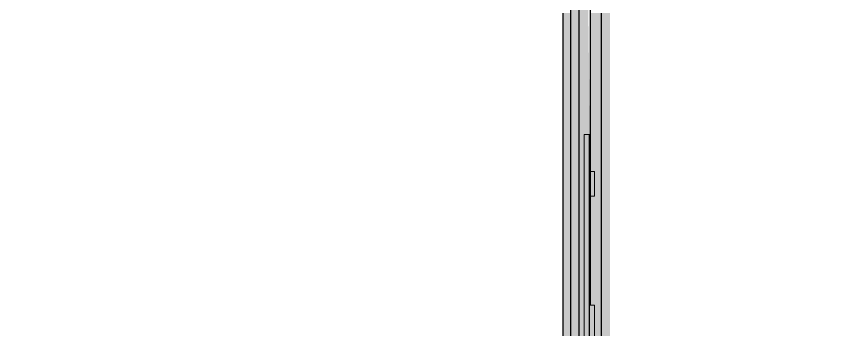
# Model space of a CAD drawing. Header units: millimetres. Extents: x 50357 to 985146, y 723188 to 1803594.
# Drawn here: x 862879.9 to 863209.8, y 736725 to 736852.7 of the extents above; entities that cross this region are included whole.
import ezdxf

# ---------------------------------------------------------------- set-up
doc = ezdxf.new("R2010")
doc.units = ezdxf.units.MM
doc.header["$LTSCALE"] = 3
doc.header["$MEASUREMENT"] = 0
doc.layers.add('A-GENM', color=7, linetype='Continuous', lineweight=13, true_color=0x6e6e6e)
doc.layers.add('I-WALL', color=7, linetype='Continuous', lineweight=25, true_color=0x6e6e6e)
doc.layers.add('Hatch (HOR not under LTC submission)', color=252, linetype='Continuous', lineweight=35)

# ---------------------------------------------------------------- blocks, each defined once
blk = doc.blocks.new('Signage_Disabled_Centre - Standard-5236788-SEC D_2')
at = {"layer": 'A-GENM'}
for points in [[(-689427.07, 12415.5), (-689427.07, 12615.5), (-689429.07, 12615.5), (-689429.07, 12415.5)], [(-689426.96, 12526), (-689424.96, 12526), (-689424.96, 12546), (-689426.96, 12546)]]:
    blk.add_hatch(color=256, dxfattribs=at).paths.add_polyline_path(points, flags=0)
for p, q in [((-689429.07, 12415.5), (-689429.07, 12615.5)), ((-689427.07, 12615.5), (-689429.07, 12615.5)), ((-689427.07, 12615.5), (-689427.07, 12415.5)), ((-689426.81, 12615.5), (-689427.07, 12615.5)), ((-689426.81, 12546), (-689426.81, 12615.5)), ((-689424.94, 12600.5), (-689426.94, 12600.5)), ((-689426.94, 12590.5), (-689424.94, 12590.5)), ((-689426.96, 12526), (-689426.96, 12546)), ((-689424.96, 12546), (-689426.96, 12546)), ((-689424.96, 12546), (-689424.96, 12526)), ((-689424.91, 12526), (-689424.91, 12546))]:
    blk.add_line(p, q, dxfattribs=at)
for centre, start_param, end_param in [((-689426.94, 12595.5), 4.712389, 7.853982), ((-689424.94, 12595.5), 4.712389, 7.853982), ((-689426.94, 12595.5), 1.570796, 4.712389), ((-689424.94, 12595.5), 1.570796, 4.712389)]:
    blk.add_ellipse(centre, major_axis=(0, 5), ratio=0.002593, start_param=start_param, end_param=end_param, dxfattribs=at)

msp = doc.modelspace()

# ---------------------------------------------------------------- hatches: boundary and pattern name
at = {"layer": 'Hatch (HOR not under LTC submission)'}
h = msp.add_hatch(dxfattribs=at)
h.set_pattern_fill('ANSI38', color=256, scale=4000)
h.paths.add_polyline_path([(853871.7666, 751128.0064), (853871.7666, 735638.9831), (853656.482, 735638.9831), (853656.482, 728688.9831), (867744.0584, 728688.9831), (867748.3434, 751128.0064)])
at = {"layer": 'I-WALL', "lineweight": 5}
for points in [[(863106.2173, 735738.9831), (863109.4157, 735738.9831), (863109.4157, 737988.9831), (863106.2173, 737988.9831), (863106.2173, 735762.7074)], [(863118.5523, 735738.9831), (863118.5523, 736853.9831), (863114.1937, 736853.9831), (863114.1937, 736734.9831), (863115.7852, 736734.9831), (863115.7852, 736714.9831), (863114.1937, 736714.9831), (863114.1937, 736693.9831), (863115.7852, 736693.9831), (863115.7852, 736673.9831), (863114.1937, 736673.9831), (863114.1937, 735738.9831)]]:
    msp.add_hatch(color=256, dxfattribs=at).paths.add_polyline_path(points, flags=0)
at = {"layer": 'I-WALL'}
h = msp.add_hatch(color=256, dxfattribs=at)
h.paths.add_polyline_path([(863114.1937, 735738.9831), (863113.3278, 736504.4831), (863111.6816, 736504.4831), (863112.4993, 736804.4831), (863113.9408, 736804.4831), (863112.8947, 736887.3105), (863112.1357, 736887.3105), (863111.1316, 736919.0582), (863110.8501, 736919.0582), (863111.9292, 736954.0582), (863112.1357, 736954.0582), (863111.0137, 737068.0955), (863110.7481, 737068.0955), (863111.9343, 737103.0955), (863112.6953, 737103.0955), (863113.8482, 737041.4741), (863113.8806, 737041.474), (863112.7185, 737136.4404), (863112.1947, 737136.4144), (863111.4186, 737107.1815), (863110.4186, 737107.1815), (863111.1947, 737151.528), (863112.1353, 737151.528), (863111.0454, 737218.3623), (863110.7482, 737218.3623), (863111.8343, 737253.3623), (863112.1353, 737253.3623), (863111.0993, 737257.6421), (863110.7704, 737257.6421), (863111.9323, 737302.9831), (863112.1353, 737302.9831), (863113.2347, 737328.9404), (863113.6256, 737328.9404), (863114.1937, 737525.8545), (863114.1937, 737988.9831), (863109.4157, 737988.9831), (863109.4157, 735738.9831)], flags=0)
h.paths.add_polyline_path([(863113.9408, 736693.9831), (863114.1937, 736693.9831), (863113.9408, 736703.0525)], flags=0)
h.paths.add_polyline_path([(863111.4207, 736960.5256), (863110.9292, 736960.5256), (863111.4958, 736960.5256)], flags=0)
h.paths.add_polyline_path([(863112.0993, 737277.3296), (863112.1353, 737277.3296), (863112.0638, 737277.3296)], flags=0)
h.paths.add_polyline_path([(863112.0638, 737285.0596), (863112.1353, 737285.0596), (863112.0638, 737290.7682)], flags=0)
h.paths.add_polyline_path([(863114.1041, 737289.779), (863114.1937, 737290.7682), (863114.0994, 737289.7791)], flags=0)
h.paths.add_polyline_path([(863111.4093, 737489.8823), (863110.0482, 737489.8823), (863110.0482, 737884.0289), (863111.4093, 737884.0289), (863111.4093, 737525.8545)], flags=0)
h.paths.add_polyline_path([(863112.213, 737489.8823), (863112.213, 737884.0289), (863113.5741, 737884.0289), (863113.5741, 737489.8823)], flags=0)
for points in [[(863106.2173, 735738.9831), (863106.2173, 736853.9831), (863103.2358, 736853.9831), (863103.2358, 735738.9831)], [(863122.0347, 735738.9831), (863122.1002, 735738.9831), (863122.1002, 736853.9831), (863118.5523, 736853.9831), (863118.5523, 735738.9831), (863121.5767, 735738.9831)]]:
    msp.add_hatch(color=256, dxfattribs=at).paths.add_polyline_path(points, flags=0)

# ---------------------------------------------------------------- linework, layer by layer
for p, q in [((863106.2173, 735738.9831), (863106.2173, 737988.9831)), ((863109.4157, 737988.9831), (863109.4157, 735738.9831)), ((863114.1937, 736734.9831), (863114.1937, 736887.316)), ((863103.0284, 735738.9831), (863103.0284, 736853.9831)), ((863118.5523, 736853.9831), (863118.5523, 735738.9831))]:
    msp.add_line(p, q, dxfattribs=at)

# ---------------------------------------------------------------- block references
at = {"layer": 'A-GENM'}
msp.add_blockref('Signage_Disabled_Centre - Standard-5236788-SEC D_2', (1552540.7499, 724188.9831), dxfattribs=at)

doc.saveas('drawing.dxf')
